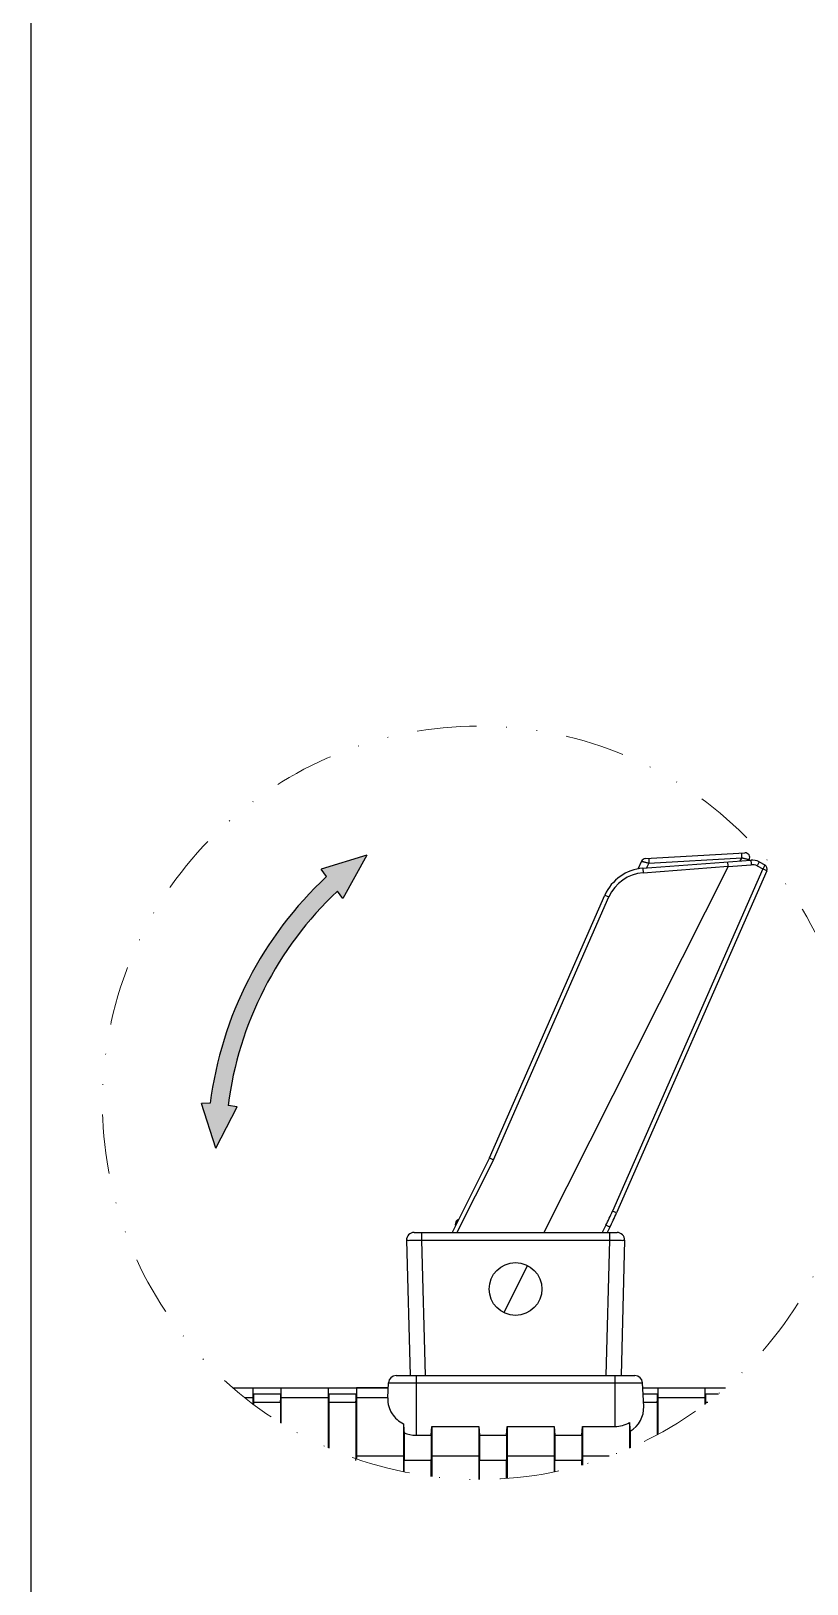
# Model space of a CAD drawing. Header units: millimetres. Extents: x 14276 to 15242, y -9916 to -8542.
# Drawn here: x 14276.3 to 14392.1, y -9660.7 to -9428.8 of the extents above; entities that cross this region are included whole.
import ezdxf

# ---------------------------------------------------------------- set-up
doc = ezdxf.new("R2010")
doc.units = ezdxf.units.MM
doc.linetypes.add('DIVIDE', pattern=[31.75, 12.7, -6.35, 0, -6.35, 0, -6.35])
doc.layers.add('hatch', color=56, linetype='Continuous', lineweight=9)

# ---------------------------------------------------------------- blocks, each defined once
blk = doc.blocks.new('u9')
h = blk.add_hatch(color=5)
edge = h.paths.add_edge_path()
edge.add_line((432.8284737755039, 318.8044193122751), (439.6156132531396, 320.8945270184668))
edge.add_line((439.6156132531396, 320.8945270184668), (438.8111909923809, 321.9897622639219))
edge.add_arc((400.6452164105522, 363.0038940872237), 56.025, 312.9399236828772, 352.6768896471336)
edge.add_line((456.213226657952, 355.862685355869), (457.5038102622057, 355.8784769456761))
edge.add_line((457.5038102622057, 355.8784769456761), (455.3665445834758, 362.5437160403308))
edge.add_line((455.3665445834758, 362.5437160403308), (452.1962620617542, 356.3789173123496))
edge.add_line((452.1962620617542, 356.3789173123496), (453.5352502604856, 356.2068399935215))
edge.add_arc((400.6452164105522, 363.0038940872237), 53.325, 313.277941994902, 352.6768896470302, ccw=False)
edge.add_line((437.201536694165, 324.1813352802383), (436.3962619581489, 325.2777311859481))
edge.add_line((436.3962619581489, 325.2777311859481), (432.8284737755021, 318.8044193122732))
at = {"color": 7, "linetype": 'Continuous'}
for p, q in [((404.7573321771706, 410.8955299378031), (404.7573321771742, 409.2254300260229)), ((404.8360719743232, 408.5753024602272), (404.8360684924282, 410.9115886670006)), ((411.8785923800224, 408.5753024602272), (411.8785973115373, 411.884258160926)), ((411.9573321771695, 411.8900403398075), (411.9573321771695, 409.2254300260229)), ((416.0073321771742, 412.0382285763299), (416.0073321771742, 409.2254300260229)), ((416.0860719743232, 408.5753024602272), (416.0860668133519, 412.0382161065136)), ((423.1285923800224, 408.5753024602272), (423.1285968722732, 411.5895178876926)), ((423.2073321771695, 411.5794563440704), (423.2073321771695, 409.2254300260229)), ((427.2573321771742, 410.907964598633), (427.2573321771742, 409.2254300260229)), ((427.3360719743232, 408.5753024602272), (427.3360685218031, 410.8918793458561)), ((396.6061618547301, 408.5753024602272), (400.6285923800224, 408.5753024602272)), ((400.6285923800224, 408.5753024602272), (400.6285943341281, 409.8864730779878)), ((400.7073321771695, 409.2254300260229), (400.6285923800224, 408.5753024602272)), ((400.6285923800224, 404.13314919185), (400.6285923800224, 408.5753024602272)), ((400.707332177175, 409.9088386307194), (400.7073321771695, 409.2254300260229)), ((400.7073321771695, 405.4448667826255), (400.7073321771695, 409.2254300260229)), ((400.7073321771695, 409.2254300260229), (404.7573321771742, 409.2254300260229)), ((404.7573321771742, 405.4448667826255), (404.7573321771742, 409.2254300260229)), ((404.8360719743232, 408.5753024602272), (404.7573321771742, 409.2254300260229)), ((404.8360719743232, 404.13314919185), (404.8360719743232, 408.5753024602272)), ((404.8360719743232, 408.5753024602272), (411.8785923800224, 408.5753024602272)), ((411.9573321771695, 409.2254300260229), (411.8785923800224, 408.5753024602272)), ((411.8785923800224, 404.13314919185), (411.8785923800224, 408.5753024602272)), ((411.9573321771695, 405.4448667826255), (411.9573321771695, 409.2254300260229)), ((411.9573321771695, 409.2254300260229), (416.0073321771742, 409.2254300260229)), ((416.0073321771742, 405.4448667826255), (416.0073321771742, 409.2254300260229)), ((416.0860719743232, 408.5753024602272), (416.0073321771742, 409.2254300260229)), ((416.0860719743232, 404.13314919185), (416.0860719743232, 408.5753024602272)), ((416.0860719743232, 408.5753024602272), (423.1285923800224, 408.5753024602272)), ((423.2073321771695, 409.2254300260229), (423.1285923800224, 408.5753024602272)), ((423.1285923800224, 404.13314919185), (423.1285923800224, 408.5753024602272)), ((423.2073321771695, 405.4448667826255), (423.2073321771695, 409.2254300260229)), ((423.2073321771695, 409.2254300260229), (427.2573321771742, 409.2254300260229)), ((427.2573321771742, 405.0659639242276), (427.2573321771742, 409.2254300260229)), ((427.3360719743232, 408.5753024602272), (427.2573321771742, 409.2254300260229)), ((427.3360719743232, 403.7113384444256), (427.3360719743232, 408.5753024602272)), ((427.3360719743232, 408.5753024602272), (434.3785923800224, 408.5753024602272)), ((434.4573321771695, 409.2254300260229), (434.3785923800224, 408.5753024602272)), ((434.3785923800224, 398.335499704026), (434.3786055405271, 408.9641431403015)), ((434.4573321771695, 399.2354997040256), (434.457332177175, 408.9369244216487)), ((393.5073321771742, 404.8348892713984), (393.5073321771742, 407.3289094673601)), ((393.5860719743232, 403.5583188842738), (393.5860719743177, 407.3632581429392)), ((438.5073321771742, 399.2354997040256), (438.5073321771742, 407.3554958918212)), ((438.5860719743232, 398.335499704026), (438.5860608482199, 407.3211196784687)), ((389.3785923800224, 398.335499704026), (389.3786010277454, 405.3195411013803)), ((389.4573321771695, 399.2354997040256), (389.457332177175, 405.3618358674757)), ((395.7573321771742, 396.5354997040231), (395.7573321771742, 404.13314919185)), ((400.6285923800224, 404.13314919185), (395.7573321771742, 404.13314919185)), ((400.7073321771695, 405.4448667826255), (400.6285923800224, 404.13314919185)), ((404.7573321771742, 405.4448667826255), (400.7073321771695, 405.4448667826255)), ((404.8360719743232, 404.13314919185), (404.7573321771742, 405.4448667826255)), ((411.8785923800224, 404.13314919185), (404.8360719743232, 404.13314919185)), ((411.9573321771695, 405.4448667826255), (411.8785923800224, 404.13314919185)), ((416.0073321771742, 405.4448667826255), (411.9573321771695, 405.4448667826255)), ((416.0860719743232, 404.13314919185), (416.0073321771742, 405.4448667826255)), ((423.1285923800224, 404.13314919185), (416.0860719743232, 404.13314919185)), ((423.2073321771695, 405.4448667826255), (423.1285923800224, 404.13314919185)), ((425.4573321771695, 405.4448667826255), (423.2073321771695, 405.4448667826255)), ((425.4573321771695, 396.5354997040231), (425.4573321771695, 405.4448667826255)), ((445.6285923800224, 398.335499704026), (445.6285989307144, 403.6259475853531)), ((445.7073321771695, 399.2354997040256), (445.707332177175, 403.577156158668)), ((382.2573321771742, 399.2354997040256), (380.3110801768416, 399.2354997040256)), ((382.2573321771742, 400.4848618748019), (381.8870336691089, 400.4848618748019)), ((382.2573321771742, 399.2354997040256), (382.2573321771742, 400.7653767812753)), ((382.3360719743232, 399.8347343087771), (382.2573321771742, 400.4848618748019)), ((382.3360719743232, 398.335499704026), (382.3360688925331, 400.8244049998993)), ((382.3360719743232, 399.8347343087771), (389.3785923800224, 399.8347343087771)), ((389.4573321771695, 400.4848618748019), (389.3785923800224, 399.8347343087771)), ((391.5003548762979, 400.4848618748019), (389.4573321771695, 400.4848618748019)), ((391.565831173195, 399.2354997040256), (389.4573321771695, 399.2354997040256)), ((391.565831173195, 399.2354997040256), (389.4573321771695, 399.2354997040256)), ((391.4670238141443, 401.1208564289773), (391.6514590881707, 397.6016217532997)), ((429.6823681538226, 399.8753850974754), (429.5632052661713, 397.6016217532997)), ((434.4573321771695, 400.4848618748019), (434.3785923800224, 399.8347343087771)), ((438.5073321771742, 400.4848618748019), (434.4573321771695, 400.4848618748019)), ((438.5073321771742, 399.2354997040256), (434.4573321771695, 399.2354997040256)), ((438.5860719743232, 399.8347343087771), (438.5073321771742, 400.4848618748019)), ((438.5860719743232, 399.8347343087771), (445.6285923800224, 399.8347343087771)), ((445.7073321771695, 400.4848618748019), (445.6285923800224, 399.8347343087771)), ((449.7573321771742, 400.4848618748019), (445.7073321771695, 400.4848618748019)), ((449.7573321771742, 399.2354997040256), (445.7073321771695, 399.2354997040256)), ((449.7573321771742, 399.2354997040256), (449.7573321771742, 400.8110646515979)), ((449.8360719743232, 399.8347343087771), (449.7573321771742, 400.4848618748019)), ((449.8360719743232, 398.335499704026), (449.8360689822002, 400.7519876483129)), ((449.8360719743232, 399.8347343087771), (451.0230527751664, 399.8347343087771)), ((389.3785923800224, 398.335499704026), (379.243865686587, 398.335499704026)), ((391.612998174518, 398.335499704026), (389.3785923800224, 398.335499704026)), ((429.5632052661713, 397.6016217532997), (391.6514590881707, 397.6016217532997)), ((429.6016661798203, 398.335499704026), (434.3785923800224, 398.335499704026)), ((452.8317158063801, 398.335499704026), (429.6016661798203, 398.335499704026)), ((428.4397470397453, 396.5354997040231), (392.7749173148222, 396.5354997040231)), ((394.3250624900211, 376.3149487707506), (394.8545562506988, 396.5354997040231)), ((396.5742914710463, 376.3149487707506), (397.1037852319441, 396.5354997040231)), ((424.640147619597, 376.3149487707506), (424.1108381165977, 396.5354997040231)), ((426.8896018645464, 376.3149487707506), (426.3601081036468, 396.5354997040231)), ((408.8381386200708, 380.0803498624227), (412.3765257342693, 387.1156495453997)), ((396.5742914710463, 375.1604997040231), (396.5742914750936, 376.3149487707506)), ((424.640147619597, 376.3149487707506), (396.5742914710463, 376.3149487707506)), ((424.6403728832956, 375.1604997040231), (424.6403728832956, 376.3149487707506)), ((378.8673944251459, 320.4901579649741), (406.3637117742692, 375.1604997040231)), ((425.764987373921, 375.1604997040231), (395.4496769804191, 375.1604997040231)), ((396.5221993025225, 374.3712482783758), (397.1094396173958, 374.0758971694995)), ((396.5222005953729, 374.3712508487752), (396.9191514154445, 375.1604997040231)), ((397.1094396173958, 374.0758971694995), (397.6549378627478, 375.1604997040231)), ((413.8903423469237, 364.2971864428237), (419.354019715498, 375.1604997040231)), ((414.4855245983945, 364.0176261172255), (420.0898061625703, 375.1604997040231)), ((419.5426659547484, 373.7057742966517), (419.3581555057463, 373.7057742966517)), ((419.5492997165984, 374.0858222572224), (419.5426659547484, 373.7057742966517)), ((373.0854161819188, 321.134196306728), (395.5190939502718, 372.2395407233762)), ((373.6877030601736, 320.8708207727032), (396.1213819553213, 371.976167756151)), ((395.5190950770739, 372.2395432901758), (396.1213819553213, 371.976167756151)), ((419.2002046507478, 373.2766494305743), (419.1423281826719, 373.2766494305743)), ((413.8903423469237, 364.2971864428237), (396.6583773674192, 325.0416745135281)), ((414.4855245983945, 364.0176261172255), (413.8903423469237, 364.2971864428237)), ((414.4855245983945, 364.0176261172255), (397.2607978304241, 324.7786032942513)), ((397.2606642456703, 324.7782989795032), (396.6583773674192, 325.0416745135281)), ((373.0854161819188, 321.134196306728), (373.6877030601736, 320.8708207727032)), ((374.2395759800966, 319.8095229459523), (373.3845166662722, 320.268001727376)), ((374.5427623742216, 320.4123419910502), (373.6877030601736, 320.8708207727032)), ((378.8673944251459, 320.4901579649741), (375.4051213236689, 320.2298283428008)), ((391.5860481467971, 320.76044682065), (375.4715173364202, 319.5487891625762)), ((391.5512228783209, 321.4256075706489), (378.8633064023961, 320.4715983386759)), ((378.8633064023961, 320.4715983386759), (378.9132347040722, 319.8075731913468)), ((390.682960253549, 319.9846514921028), (391.0364384021959, 320.7191214563027)), ((391.7994050099223, 319.7110162136742), (392.3646810236969, 320.8855730135765)), ((375.7091490958464, 319.4592760513278), (375.7678422002937, 319.5710699410247)), ((391.2300337387442, 319.3298553693512), (376.3456455113956, 318.4716269442506)), ((390.682960253549, 319.9846514921028), (376.8360414412455, 319.186243176875)), ((376.8360414412455, 319.186243176875), (377.090284356449, 319.6705048662516))]:
    blk.add_line(p, q, dxfattribs=at)
for p, q in [((455.3665445834758, 362.5437160403308), (452.1962620617542, 356.3789173123496)), ((455.3665445834758, 362.5437160403308), (457.5038102622057, 355.8784769456761)), ((452.1962620617542, 356.3789173123496), (453.5352502604856, 356.2068399935215)), ((456.213226657952, 355.862685355869), (457.5038102622057, 355.8784769456761))]:
    blk.add_line(p, q)
blk.add_circle((410.6073321771692, 383.5979997040231), 3.9375, dxfattribs=at)
for centre, radius, start, end in [((392.7749173148222, 397.6604997040231), 1.125, 183.0000000000034, 270), ((428.4397470397453, 397.6604997040231), 1.125, 270.0000000003126, 356.9999996917059), ((395.4496769804191, 376.2854997040231), 1.125, 178.5000000000102, 270), ((425.76497533777, 376.2854997040231), 1.125, 270.0006129935323, 1.499983954448693), ((436.7239117773715, 354.1518933406987), 45, 153.2999963366987, 156.3000035691381), ((436.7081127419988, 354.1598389853007), 44.324984904975, 153.2999994890929, 156.3000005109453), ((419.0927344917709, 373.713627879577), 0.45, 283.8170582256164, 359.0000000000247), ((410.6073321771692, 408.2156513497266), 35.9801516457, 283.7114075547525, 283.8170582256164), ((391.0957270753497, 327.4835073098729), 6.0750000558, 274.3000003158741, 336.2999996841455), ((391.0799417406706, 327.4914464720005), 6.75, 274.3000000000327, 336.30282101944), ((373.7034884324221, 320.8628815574757), 0.675, 156.3000008607151, 241.7999992929203), ((375.2870036118693, 321.8002710553246), 1.57487844195, 241.7987109794619, 274.3012890205765), ((375.3028152011211, 321.79245571295), 2.25, 241.7999999999841, 274.3000000000327), ((376.3067897931705, 319.145507670275), 0.675, 152.2999999999789, 273.3000000000183), ((391.1911780205191, 320.0037360956012), 0.675, 273.3000000000183, 334.3000000000464)]:
    blk.add_arc(centre, radius, start, end, dxfattribs=at)
for radius, start, end in [(53.325, 313.2779419949021, 352.6768896470303), (56.025, 312.9399236828772, 352.6768896471336)]:
    blk.add_arc((400.6452164105522, 363.0038940872237), radius, start, end)
for centre, major_axis, ratio, start_param, end_param in [((395.7573321771742, 401.3274264910997), (4.295717892, 0), 0.9584987643999999, 2.1220755991, 3.1917832578), ((389.2680248258202, 468.5757620889526), (-7.811222902199998, 124.0497613818), 0.002112074900000001, -2.1226153695, -2.1105762066), ((395.7573321771742, 400.078373316428), (4.230340221600001, 0), 0.9584987643999999, 1.5707963268, 2.1097741608), ((425.4573321771713, 401.3274264910997), (4.295717892, 0), 0.9584987643999999, 1.1384284732, 1.5707963268), ((409.9788114664461, 675.417428255827), (-18.63159947932502, 295.88778844605), 0.0021120749, -2.7346285536, -2.7232166807), ((393.8617158169473, 321.6084605305969), (14.99840803215001, 1.136880500625001), 0.04487195309999997, 3.1146003831, 3.1415654502)]:
    blk.add_ellipse(centre, major_axis=major_axis, ratio=ratio, start_param=start_param, end_param=end_param, dxfattribs=at)
for points, start_tangent, end_tangent in [([(429.6823681538226, 399.8751565456241), (429.5411503004198, 401.1362919536787), (429.0512131502965, 402.2173074846487), (428.2942150601975, 403.0862691823986), (427.3360719743232, 403.7113384444256)], (0.05233595625551128, 0.998629534753868), (-0.9032411587535076, 0.4291333232618342)), ([(429.6823681538226, 399.8751565456241), (431.2472911600471, 399.8347343087789), (432.8129417681212, 399.8347343087789), (434.3785923800242, 399.8347343087789)], (0.9999999999999616, 0), (0.9999999999999637, 0)), ([(396.5742914710481, 376.3149487707506), (396.0738327541494, 376.3207572596002), (395.598506848195, 376.3247998321276), (395.172116477097, 376.326871264926), (394.8160160918233, 376.3268711020246), (394.5480350105245, 376.3247993774021), (394.3816018307971, 376.3207567994777), (394.3250625021719, 376.3149483769976)], (-0.9999144696736759, 0.01307873607630941), (-0.03016927858423743, -0.99954480371422)), ([(426.8896018645464, 376.3149487707506), (426.8330625341205, 376.3207572596002), (426.6666292945465, 376.3247998321276), (426.3986481920965, 376.326871264926), (426.0425477984973, 376.3268711020246), (425.6161574404468, 376.3247993774021), (425.1408317111218, 376.3207567994777), (424.6401477057734, 376.3149454715785)], (-0.0340805125477321, 0.9994190906032844), (-0.9999142784780672, -0.01309334547367687)), ([(373.3845166662722, 320.268001727376), (373.3949296325209, 320.2988062017466), (373.435396064322, 320.3847075473022), (373.502674588497, 320.5185404990734), (373.5895164335961, 320.6858507762754), (373.6877030601754, 320.8708207727032)], (-0.8813034519608027, 0.4725507650621004), (0.4725349620358744, 0.8813119252870437)), ([(374.2395759800966, 319.8095229459523), (374.2578806586753, 319.8579593657741), (374.3219197624458, 319.9895152099998), (374.4219523130996, 320.1841795388755), (374.5427623742235, 320.4123419910502)], (-0.8813034521191582, 0.4725507647670831), (0.472534962162782, 0.8813119252194583)), ([(375.4715173364202, 319.5487891625762), (375.461771834247, 319.6004610448254), (375.4456990969484, 319.7483508677742), (375.4257879505476, 319.9695571400771), (375.4051213236708, 320.2298283428008)], (-0.9971851335155278, -0.07497872694418975), (-0.0746768349105926, 0.9972077869368982)), ([(391.5860481467989, 320.76044682065), (391.5879937935715, 320.8112498937517), (391.5820732544962, 320.9551931786718), (391.5691726652985, 321.1707324448253), (391.5512228783227, 321.4256075706489)], (0.9971851335165097, 0.07497872695983719), (-0.07467700753097446, 0.9972077740100921)), ([(376.8360409154175, 319.1862421751757), (376.614180086397, 319.2420694013017), (376.4009706414727, 319.2952871012731), (376.2053660076745, 319.3436192083991), (376.0351966408471, 319.3851557894759), (375.8966244152962, 319.4183876216721), (375.7942031852253, 319.4422306891993), (375.7310852390983, 319.4559960330516), (375.7091490958464, 319.4592760513278)], (-0.9695030729436077, 0.245079153649675), (-0.4782695945121555, -0.8782130692295856)), ([(376.8696003804725, 318.5018379919256), (376.869787363572, 318.5253299147753), (376.8672625112213, 318.5939968417279), (376.8622011931475, 318.7030693156976), (376.8549549603722, 318.8449713308728), (376.8460271266431, 319.009846557723), (376.836037808398, 319.1862429674002)], (0.9983418166175645, 0.05756402690860358), (-0.05769551139884225, 0.9983342265816583)), ([(391.7994050099223, 319.7110162136742), (391.7794289593476, 319.7179777134515), (391.7180511332936, 319.7345700520254), (391.6171048328961, 319.7602677347022), (391.4797784919701, 319.7942634518004), (391.310717931221, 319.8354003496243), (391.1161730183958, 319.8821358369478), (390.9039737906223, 319.9326074378005), (390.6829616699197, 319.9846544351003)], (0.4218381668741549, 0.9066711426796957), (-0.9735835828013735, 0.2283309162159514)), ([(390.7165340117226, 319.3002471614782), (390.7167210265452, 319.3237391162747), (390.7141961924226, 319.3924060834997), (390.7091348808735, 319.5014785603998), (390.7018886426958, 319.6433805391243), (390.6929607905204, 319.8082557243488), (390.6829714396481, 319.9846521371728)], (0.9983418166074421, 0.05756402702573003), (-0.05769572756063792, 0.9983342140894049))]:
    blk.add_spline(points, degree=3, dxfattribs=dict(at, start_tangent=start_tangent, end_tangent=end_tangent))
at = {"layer": 'Defpoints'}
for p, q in [((432.8284737755021, 318.8044193122732), (436.3962619581489, 325.2777311859481)), ((436.3962619581489, 325.2777311859481), (437.201536694165, 324.1813352802383)), ((432.8284737755039, 318.8044193122751), (439.6156132531396, 320.8945270184668)), ((438.8111909923809, 321.9897622639219), (439.6156132531396, 320.8945270184668))]:
    blk.add_line(p, q, dxfattribs=at)
at = {"layer": 'Defpoints', "color": 2}
blk.add_lwpolyline([(0, 682.9598723209092), (482.950195426929, 682.9598723209092), (482.950195426929, 0), (0, 0)], close=True, dxfattribs=at)
at = {"layer": 'hatch', "color": 4, "linetype": 'DIVIDE', "ltscale": 0.7}
blk.add_arc((416.0377907464863, 355.7882368227711), 56.25, 179.0584562990091, 156.1378786699323, dxfattribs=at)

msp = doc.modelspace()

# ---------------------------------------------------------------- block references
at = {"rotation": 180}
msp.add_blockref('u9', (14759.20795539856, -9233.039292907726), dxfattribs=at)

doc.saveas('drawing.dxf')
